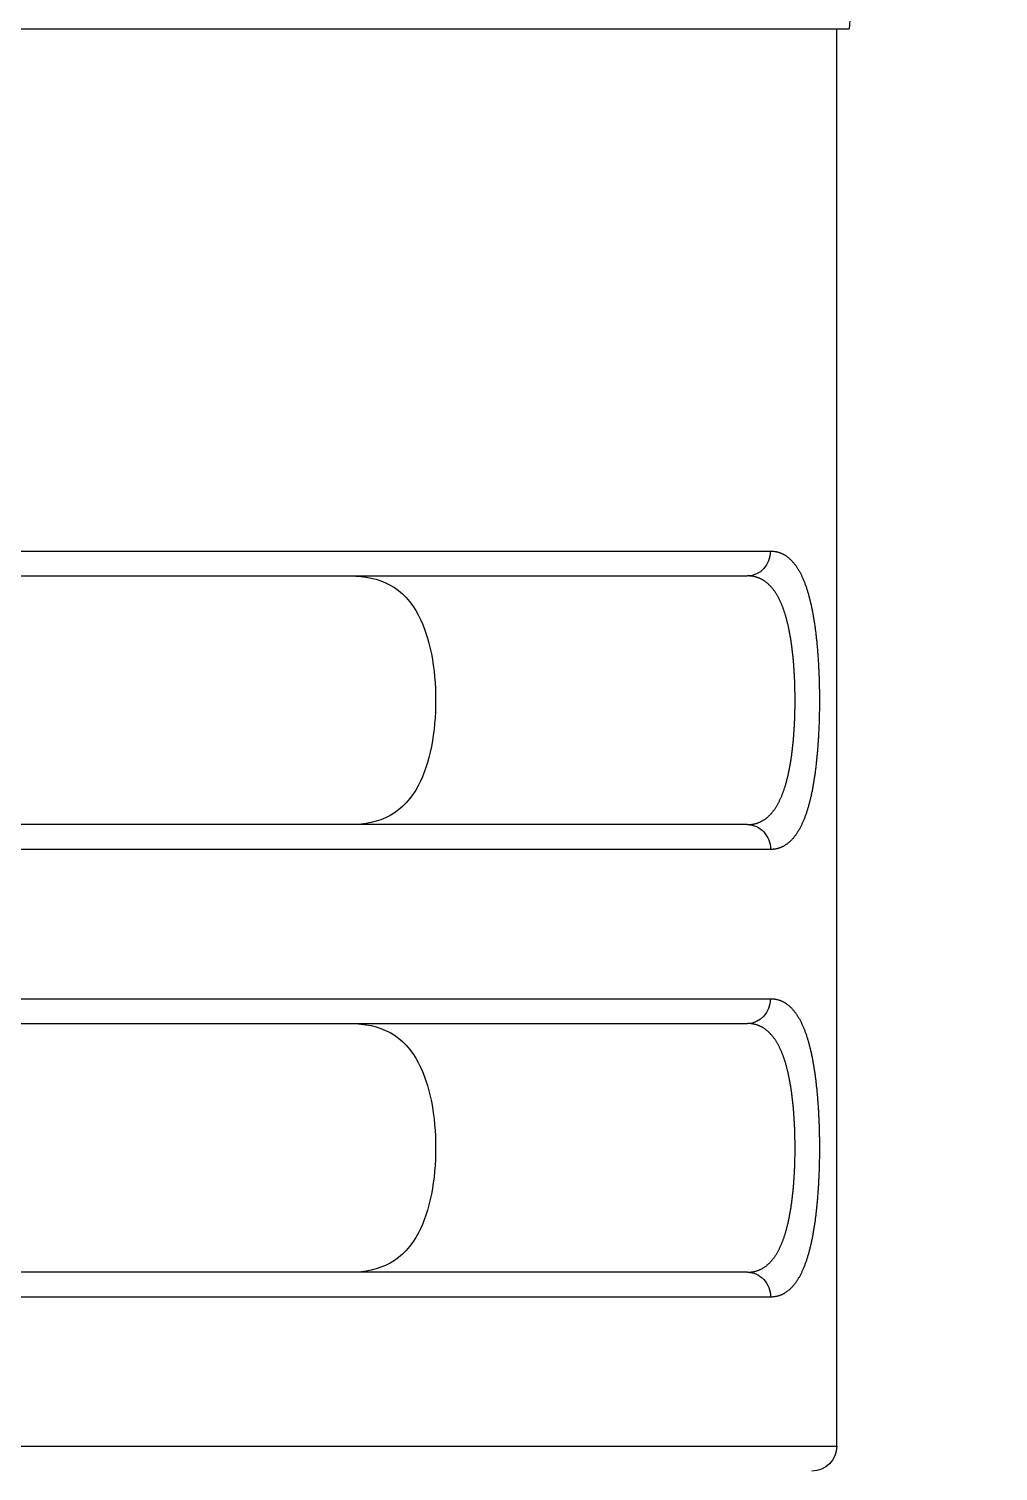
# Model space of a CAD drawing. Header units: millimetres. Extents: x 240 to 1080, y -29 to 565.
# Drawn here: x 946.12 to 950.02, y 400.9 to 406.7 of the extents above; entities that cross this region are included whole.
import ezdxf

# ---------------------------------------------------------------- set-up
doc = ezdxf.new("R2010")
doc.units = ezdxf.units.MM
doc.header["$LTSCALE"] = 0.75

msp = doc.modelspace()

# ---------------------------------------------------------------- linework, layer by layer
at = {"extrusion": (-1, -2.22045e-16, 2.96604e-13)}
for p, q in [((949.3675, 400.9971), (949.3675, 406.6971)), ((943.1344, 404.5971), (949.1007, 404.5971)), ((943.2262, 404.4971), (949.0089, 404.4971)), ((949.0089, 403.4971), (943.2262, 403.4971)), ((949.1007, 403.3971), (943.1344, 403.3971)), ((943.1344, 402.7971), (949.1007, 402.7971)), ((943.2262, 402.6971), (949.0089, 402.6971)), ((949.0089, 401.6971), (943.2262, 401.6971)), ((949.1007, 401.5971), (943.1344, 401.5971)), ((942.8675, 400.9971), (949.3675, 400.9971))]:
    msp.add_line(p, q, dxfattribs=at)
at = {"extrusion": (-5.04871e-29, -2.22045e-16, -1)}
msp.add_arc((-949.2675, 400.9971), 0.1, 180, 270, dxfattribs=at)
at = {"extrusion": (2.95221e-29, -2.22045e-16, -1)}
msp.add_ellipse((949.0089, 404.5971), major_axis=(0, -0.1), ratio=0.917894, start_param=4.712415, end_param=6.283207, dxfattribs=at)
at = {"extrusion": (-4.33647e-29, -2.22045e-16, -1)}
msp.add_ellipse((949.0089, 403.3971), major_axis=(0, -0.1), ratio=0.917894, start_param=3.141588, end_param=4.712388, dxfattribs=at)
at = {"extrusion": (1.32881e-28, -2.22045e-16, -1)}
msp.add_ellipse((949.0089, 402.7971), major_axis=(0, -0.1), ratio=0.917894, start_param=4.712415, end_param=6.283207, dxfattribs=at)
at = {"extrusion": (1.64602e-28, -2.22045e-16, -1)}
msp.add_ellipse((949.0089, 401.5971), major_axis=(0, -0.1), ratio=0.917894, start_param=3.141588, end_param=4.712388, dxfattribs=at)
msp.add_open_spline([(950.0166, 413.5962), (949.8008, 411.2979), (949.5979, 408.9984), (949.4173, 406.6971)], degree=3)
for points, knots in [([(942.8664, 406.6971), (942.9347, 406.6971), (943.0746, 406.6971), (943.4966, 406.6971), (943.7711, 406.6971), (944.4313, 406.6971), (944.8282, 406.6971), (945.6495, 406.6971), (946.0863, 406.6971), (946.9383, 406.6971), (947.3492, 406.6971), (948.107, 406.6971), (948.43, 406.6971), (948.9752, 406.6971), (949.1611, 406.6971), (949.3466, 406.6971), (949.3938, 406.6971), (949.415, 406.6971), (949.4173, 406.6971), (949.4173, 406.6971)], [0.000001, 0.000001, 0.000001, 0.000001, 0.119331, 0.119331, 0.24884, 0.24884, 0.420521, 0.420521, 0.644276, 0.644276, 0.93858, 0.93858, 1.330765, 1.330765, 1.861707, 1.861707, 2.245085, 2.245085, 2.349757, 2.349757, 2.349757, 2.349757]), ([(949.1007, 404.5971), (949.1022, 404.5971), (949.1053, 404.597), (949.1098, 404.5968), (949.1143, 404.5963), (949.1187, 404.5957), (949.123, 404.5949), (949.1273, 404.594), (949.1316, 404.5928), (949.1358, 404.5915), (949.1399, 404.5901), (949.144, 404.5884), (949.148, 404.5866), (949.1519, 404.5847), (949.1558, 404.5825), (949.1596, 404.5802), (949.1634, 404.5778), (949.1671, 404.5752), (949.1707, 404.5724), (949.1743, 404.5695), (949.1779, 404.5664), (949.1813, 404.5631), (949.1847, 404.5598), (949.1881, 404.5562), (949.1913, 404.5526), (949.1946, 404.5487), (949.1977, 404.5448), (949.2008, 404.5406), (949.2039, 404.5364), (949.2069, 404.532), (949.2098, 404.5274), (949.2127, 404.5228), (949.2155, 404.5179), (949.2183, 404.513), (949.221, 404.5079), (949.2236, 404.5027), (949.2262, 404.4974), (949.2288, 404.4919), (949.2313, 404.4863), (949.2337, 404.4806), (949.2361, 404.4747), (949.2384, 404.4688), (949.2407, 404.4627), (949.2429, 404.4565), (949.245, 404.4502), (949.2472, 404.4438), (949.2492, 404.4372), (949.2512, 404.4306), (949.2532, 404.4238), (949.2551, 404.417), (949.257, 404.41), (949.2588, 404.403), (949.2605, 404.3958), (949.2623, 404.3885), (949.2639, 404.3812), (949.2656, 404.3737), (949.2671, 404.3661), (949.2687, 404.3584), (949.2702, 404.3507), (949.2716, 404.3429), (949.273, 404.3349), (949.2744, 404.3269), (949.2757, 404.3188), (949.277, 404.3107), (949.2782, 404.3025), (949.2794, 404.2942), (949.2805, 404.2858), (949.2816, 404.2774), (949.2827, 404.2688), (949.2837, 404.2603), (949.2847, 404.2516), (949.2856, 404.2429), (949.2866, 404.2341), (949.2874, 404.2253), (949.2883, 404.2164), (949.289, 404.2075), (949.2898, 404.1985), (949.2905, 404.1894), (949.2912, 404.1803), (949.2919, 404.1712), (949.2925, 404.162), (949.293, 404.1528), (949.2936, 404.1435), (949.2941, 404.1342), (949.2946, 404.1249), (949.295, 404.1156), (949.2954, 404.1062), (949.2958, 404.0968), (949.2961, 404.0874), (949.2964, 404.0779), (949.2967, 404.0684), (949.2969, 404.0589), (949.2971, 404.0494), (949.2973, 404.0399), (949.2974, 404.0304), (949.2975, 404.0209), (949.2976, 404.0114), (949.2976, 404.0018), (949.2976, 403.9923), (949.2975, 403.9827), (949.2975, 403.9732), (949.2974, 403.9636), (949.2973, 403.9541), (949.2971, 403.9446), (949.2969, 403.9351), (949.2967, 403.9256), (949.2964, 403.9161), (949.2961, 403.9067), (949.2958, 403.8973), (949.2954, 403.888), (949.295, 403.8786), (949.2946, 403.8693), (949.2941, 403.86), (949.2936, 403.8507), (949.293, 403.8414), (949.2925, 403.8322), (949.2919, 403.823), (949.2912, 403.8139), (949.2905, 403.8047), (949.2898, 403.7957), (949.289, 403.7867), (949.2882, 403.7777), (949.2874, 403.7689), (949.2865, 403.76), (949.2856, 403.7513), (949.2847, 403.7426), (949.2837, 403.7339), (949.2827, 403.7254), (949.2816, 403.7168), (949.2805, 403.7084), (949.2794, 403.7), (949.2782, 403.6917), (949.277, 403.6835), (949.2757, 403.6753), (949.2744, 403.6672), (949.273, 403.6592), (949.2716, 403.6513), (949.2702, 403.6435), (949.2687, 403.6358), (949.2671, 403.6281), (949.2656, 403.6205), (949.2639, 403.6131), (949.2623, 403.6057), (949.2606, 403.5985), (949.2588, 403.5913), (949.257, 403.5842), (949.2551, 403.5773), (949.2532, 403.5704), (949.2513, 403.5637), (949.2492, 403.557), (949.2472, 403.5505), (949.2451, 403.5441), (949.2429, 403.5377), (949.2407, 403.5315), (949.2384, 403.5255), (949.2361, 403.5195), (949.2337, 403.5137), (949.2313, 403.5079), (949.2288, 403.5023), (949.2263, 403.4969), (949.2237, 403.4915), (949.221, 403.4863), (949.2183, 403.4812), (949.2155, 403.4763), (949.2127, 403.4715), (949.2098, 403.4668), (949.2069, 403.4623), (949.2039, 403.4579), (949.2009, 403.4536), (949.1978, 403.4495), (949.1946, 403.4455), (949.1914, 403.4417), (949.1881, 403.438), (949.1847, 403.4344), (949.1813, 403.431), (949.1778, 403.4278), (949.1743, 403.4247), (949.1707, 403.4218), (949.1671, 403.419), (949.1634, 403.4164), (949.1596, 403.414), (949.1558, 403.4117), (949.1519, 403.4095), (949.1479, 403.4076), (949.1439, 403.4058), (949.1399, 403.4041), (949.1357, 403.4027), (949.1316, 403.4014), (949.1273, 403.4002), (949.123, 403.3993), (949.1187, 403.3985), (949.1143, 403.3979), (949.1098, 403.3974), (949.1053, 403.3972), (949.1022, 403.3971), (949.1007, 403.3971)], [0, 0, 0, 0, 0.0051813, 0.0103627, 0.015544, 0.0207254, 0.0259067, 0.0310881, 0.0362694, 0.0414508, 0.0466321, 0.0518135, 0.0569948, 0.0621762, 0.0673575, 0.0725389, 0.0777202, 0.0829016, 0.0880829, 0.0932642, 0.0984456, 0.1036269, 0.1088083, 0.1139896, 0.119171, 0.1243523, 0.1295337, 0.134715, 0.1398964, 0.1450777, 0.1502591, 0.1554404, 0.1606218, 0.1658031, 0.1709845, 0.1761658, 0.1813472, 0.1865285, 0.1917098, 0.1968912, 0.2020725, 0.2072539, 0.2124352, 0.2176166, 0.2227979, 0.2279793, 0.2331606, 0.238342, 0.2435233, 0.2487047, 0.253886, 0.2590674, 0.2642487, 0.2694301, 0.2746114, 0.2797927, 0.2849741, 0.2901554, 0.2953368, 0.3005181, 0.3056995, 0.3108808, 0.3160622, 0.3212435, 0.3264249, 0.3316062, 0.3367876, 0.3419689, 0.3471503, 0.3523316, 0.357513, 0.3626943, 0.3678756, 0.373057, 0.3782383, 0.3834197, 0.388601, 0.3937824, 0.3989637, 0.4041451, 0.4093264, 0.4145078, 0.4196891, 0.4248705, 0.4300518, 0.4352332, 0.4404145, 0.4455959, 0.4507772, 0.4559585, 0.4611399, 0.4663212, 0.4715026, 0.4766839, 0.4818653, 0.4870466, 0.492228, 0.4974093, 0.5025907, 0.507772, 0.5129534, 0.5181347, 0.5233161, 0.5284974, 0.5336788, 0.5388601, 0.5440415, 0.5492228, 0.5544041, 0.5595855, 0.5647668, 0.5699482, 0.5751295, 0.5803109, 0.5854922, 0.5906736, 0.5958549, 0.6010363, 0.6062176, 0.611399, 0.6165803, 0.6217617, 0.626943, 0.6321244, 0.6373057, 0.642487, 0.6476684, 0.6528497, 0.6580311, 0.6632124, 0.6683938, 0.6735751, 0.6787565, 0.6839378, 0.6891192, 0.6943005, 0.6994819, 0.7046632, 0.7098446, 0.7150259, 0.7202073, 0.7253886, 0.7305699, 0.7357513, 0.7409326, 0.746114, 0.7512953, 0.7564767, 0.761658, 0.7668394, 0.7720207, 0.7772021, 0.7823834, 0.7875648, 0.7927461, 0.7979275, 0.8031088, 0.8082902, 0.8134715, 0.8186528, 0.8238342, 0.8290155, 0.8341969, 0.8393782, 0.8445596, 0.8497409, 0.8549223, 0.8601036, 0.865285, 0.8704663, 0.8756477, 0.880829, 0.8860104, 0.8911917, 0.8963731, 0.9015544, 0.9067358, 0.9119171, 0.9170984, 0.9222798, 0.9274611, 0.9326425, 0.9378238, 0.9430052, 0.9481865, 0.9533679, 0.9585492, 0.9637306, 0.9689119, 0.9740933, 0.9792746, 0.984456, 0.9896373, 0.9948187, 1, 1, 1, 1]), ([(947.4127, 404.4971), (947.4678, 404.4971), (947.5233, 404.4867), (947.6177, 404.4345), (947.6567, 404.3924), (947.7073, 404.2964), (947.7253, 404.2427), (947.7484, 404.1238), (947.7538, 404.0586), (947.7538, 403.9971), (947.7538, 403.9356), (947.7484, 403.8704), (947.7253, 403.7515), (947.7073, 403.6978), (947.6567, 403.6018), (947.6177, 403.5597), (947.5233, 403.5075), (947.4678, 403.4971), (947.4127, 403.4971)], [0.3110542, 0.3110542, 0.3110542, 0.3110542, 0.3348501, 0.3348501, 0.3586461, 0.3586461, 0.3770975, 0.3770975, 0.395549, 0.395549, 0.395549, 0.4140004, 0.4140004, 0.4324518, 0.4324518, 0.4562478, 0.4562478, 0.480042, 0.480042, 0.480042, 0.480042]), ([(949.1997, 403.9971), (949.1997, 403.9999), (949.1997, 404.0028), (949.1997, 404.0056), (949.1997, 404.0084), (949.1997, 404.0113), (949.1997, 404.0141), (949.1996, 404.0169), (949.1996, 404.0197), (949.1996, 404.0226), (949.1995, 404.0254), (949.1995, 404.0282), (949.1994, 404.031), (949.1994, 404.0338), (949.1993, 404.0367), (949.1993, 404.0395), (949.1992, 404.0423), (949.1992, 404.0451), (949.1991, 404.0479), (949.199, 404.0507), (949.1989, 404.0535), (949.1988, 404.0564), (949.1988, 404.0592), (949.1987, 404.062), (949.1986, 404.0648), (949.1985, 404.0676), (949.1984, 404.0704), (949.1983, 404.0732), (949.1981, 404.076), (949.198, 404.0787), (949.1979, 404.0815), (949.1978, 404.0843), (949.1977, 404.0871), (949.1975, 404.0899), (949.1974, 404.0927), (949.1972, 404.0954), (949.1971, 404.0982), (949.1969, 404.101), (949.1968, 404.1037), (949.1966, 404.1065), (949.1965, 404.1092), (949.1963, 404.112), (949.1961, 404.1147), (949.196, 404.1175), (949.1958, 404.1202), (949.1956, 404.1229), (949.1954, 404.1257), (949.1952, 404.1284), (949.195, 404.1311), (949.1948, 404.1338), (949.1946, 404.1366), (949.1944, 404.1393), (949.1942, 404.142), (949.194, 404.1447), (949.1938, 404.1474), (949.1935, 404.1501), (949.1933, 404.1527), (949.1931, 404.1554), (949.1928, 404.1581), (949.1926, 404.1608), (949.1923, 404.1634), (949.1921, 404.1661), (949.1918, 404.1687), (949.1916, 404.1714), (949.1913, 404.174), (949.191, 404.1767), (949.1907, 404.1793), (949.1905, 404.1819), (949.1902, 404.1845), (949.1899, 404.1871), (949.1896, 404.1897), (949.1893, 404.1923), (949.189, 404.1949), (949.1887, 404.1975), (949.1884, 404.2001), (949.1881, 404.2027), (949.1877, 404.2052), (949.1874, 404.2078), (949.1871, 404.2103), (949.1868, 404.2129), (949.1864, 404.2154), (949.1861, 404.2179), (949.1857, 404.2205), (949.1854, 404.223), (949.185, 404.2255), (949.1847, 404.228), (949.1843, 404.2305), (949.1839, 404.233), (949.1835, 404.2354), (949.1832, 404.2379), (949.1828, 404.2404), (949.1824, 404.2428), (949.182, 404.2453), (949.1816, 404.2477), (949.1812, 404.2501), (949.1808, 404.2526), (949.1803, 404.255), (949.1799, 404.2574), (949.1795, 404.2598), (949.1791, 404.2622), (949.1786, 404.2645), (949.1782, 404.2669), (949.1777, 404.2693), (949.1773, 404.2716), (949.1768, 404.274), (949.1764, 404.2763), (949.1759, 404.2786), (949.1754, 404.281), (949.175, 404.2833), (949.1745, 404.2856), (949.174, 404.2879), (949.1735, 404.2901), (949.173, 404.2924), (949.1725, 404.2947), (949.172, 404.2969), (949.1715, 404.2992), (949.171, 404.3014), (949.1705, 404.3036), (949.1699, 404.3059), (949.1694, 404.3081), (949.1689, 404.3103), (949.1683, 404.3124), (949.1678, 404.3146), (949.1672, 404.3168), (949.1666, 404.3189), (949.1661, 404.3211), (949.1655, 404.3232), (949.1649, 404.3254), (949.1644, 404.3275), (949.1638, 404.3296), (949.1632, 404.3317), (949.1626, 404.3337), (949.162, 404.3358), (949.1614, 404.3379), (949.1607, 404.3399), (949.1601, 404.342), (949.1595, 404.344), (949.1589, 404.346), (949.1582, 404.348), (949.1576, 404.35), (949.1569, 404.352), (949.1563, 404.354), (949.1556, 404.3559), (949.155, 404.3579), (949.1543, 404.3598), (949.1536, 404.3617), (949.1529, 404.3637), (949.1522, 404.3656), (949.1515, 404.3675), (949.1508, 404.3693), (949.1501, 404.3712), (949.1494, 404.3731), (949.1487, 404.3749), (949.148, 404.3767), (949.1473, 404.3786), (949.1465, 404.3804), (949.1458, 404.3822), (949.145, 404.384), (949.1443, 404.3858), (949.1435, 404.3875), (949.1428, 404.3893), (949.142, 404.391), (949.1412, 404.3927), (949.1404, 404.3945), (949.1396, 404.3962), (949.1388, 404.3978), (949.138, 404.3995), (949.1372, 404.4012), (949.1364, 404.4028), (949.1356, 404.4045), (949.1348, 404.4061), (949.1339, 404.4077), (949.1331, 404.4093), (949.1322, 404.4109), (949.1314, 404.4125), (949.1305, 404.4141), (949.1297, 404.4156), (949.1288, 404.4172), (949.1279, 404.4187), (949.127, 404.4202), (949.1261, 404.4217), (949.1252, 404.4232), (949.1243, 404.4247), (949.1234, 404.4261), (949.1225, 404.4276), (949.1216, 404.429), (949.1207, 404.4304), (949.1197, 404.4318), (949.1188, 404.4332), (949.1178, 404.4346), (949.1169, 404.436), (949.1159, 404.4373), (949.1149, 404.4387), (949.114, 404.44), (949.113, 404.4413), (949.112, 404.4426), (949.111, 404.4439), (949.11, 404.4452), (949.109, 404.4464), (949.108, 404.4476), (949.107, 404.4489), (949.1059, 404.4501), (949.1049, 404.4513), (949.1039, 404.4525), (949.1028, 404.4536), (949.1017, 404.4548), (949.1007, 404.4559), (949.0996, 404.4571), (949.0985, 404.4582), (949.0975, 404.4593), (949.0964, 404.4603), (949.0953, 404.4614), (949.0942, 404.4625), (949.0931, 404.4635), (949.0919, 404.4645), (949.0908, 404.4655), (949.0897, 404.4665), (949.0885, 404.4675), (949.0874, 404.4685), (949.0862, 404.4694), (949.0851, 404.4704), (949.0839, 404.4713), (949.0827, 404.4722), (949.0816, 404.4731), (949.0804, 404.474), (949.0792, 404.4748), (949.078, 404.4757), (949.0768, 404.4765), (949.0756, 404.4773), (949.0743, 404.4781), (949.0731, 404.4789), (949.0719, 404.4797), (949.0706, 404.4804), (949.0694, 404.4811), (949.0681, 404.4819), (949.0668, 404.4826), (949.0656, 404.4833), (949.0643, 404.4839), (949.063, 404.4846), (949.0617, 404.4852), (949.0604, 404.4858), (949.0591, 404.4865), (949.0578, 404.487), (949.0565, 404.4876), (949.0551, 404.4882), (949.0538, 404.4887), (949.0525, 404.4892), (949.0511, 404.4897), (949.0498, 404.4902), (949.0484, 404.4907), (949.047, 404.4912), (949.0456, 404.4916), (949.0442, 404.492), (949.0429, 404.4925), (949.0415, 404.4928), (949.04, 404.4932), (949.0386, 404.4936), (949.0372, 404.4939), (949.0358, 404.4942), (949.0343, 404.4946), (949.0329, 404.4948), (949.0314, 404.4951), (949.03, 404.4954), (949.0285, 404.4956), (949.0271, 404.4958), (949.0256, 404.496), (949.0241, 404.4962), (949.0226, 404.4964), (949.0211, 404.4965), (949.0196, 404.4967), (949.0181, 404.4968), (949.0166, 404.4969), (949.0151, 404.497), (949.0135, 404.497), (949.012, 404.4971), (949.0104, 404.4971), (949.0089, 404.4971)], [0, 0, 0, 0, 0.0108696, 0.0108696, 0.0108696, 0.0217391, 0.0217391, 0.0217391, 0.0326087, 0.0326087, 0.0326087, 0.0434783, 0.0434783, 0.0434783, 0.0543478, 0.0543478, 0.0543478, 0.0652174, 0.0652174, 0.0652174, 0.076087, 0.076087, 0.076087, 0.0869565, 0.0869565, 0.0869565, 0.0978261, 0.0978261, 0.0978261, 0.1086957, 0.1086957, 0.1086957, 0.1195652, 0.1195652, 0.1195652, 0.1304348, 0.1304348, 0.1304348, 0.1413043, 0.1413043, 0.1413043, 0.1521739, 0.1521739, 0.1521739, 0.1630435, 0.1630435, 0.1630435, 0.173913, 0.173913, 0.173913, 0.1847826, 0.1847826, 0.1847826, 0.1956522, 0.1956522, 0.1956522, 0.2065217, 0.2065217, 0.2065217, 0.2173913, 0.2173913, 0.2173913, 0.2282609, 0.2282609, 0.2282609, 0.2391304, 0.2391304, 0.2391304, 0.25, 0.25, 0.25, 0.2608696, 0.2608696, 0.2608696, 0.2717391, 0.2717391, 0.2717391, 0.2826087, 0.2826087, 0.2826087, 0.2934783, 0.2934783, 0.2934783, 0.3043478, 0.3043478, 0.3043478, 0.3152174, 0.3152174, 0.3152174, 0.326087, 0.326087, 0.326087, 0.3369565, 0.3369565, 0.3369565, 0.3478261, 0.3478261, 0.3478261, 0.3586957, 0.3586957, 0.3586957, 0.3695652, 0.3695652, 0.3695652, 0.3804348, 0.3804348, 0.3804348, 0.3913043, 0.3913043, 0.3913043, 0.4021739, 0.4021739, 0.4021739, 0.4130435, 0.4130435, 0.4130435, 0.423913, 0.423913, 0.423913, 0.4347826, 0.4347826, 0.4347826, 0.4456522, 0.4456522, 0.4456522, 0.4565217, 0.4565217, 0.4565217, 0.4673913, 0.4673913, 0.4673913, 0.4782609, 0.4782609, 0.4782609, 0.4891304, 0.4891304, 0.4891304, 0.5, 0.5, 0.5, 0.5108696, 0.5108696, 0.5108696, 0.5217391, 0.5217391, 0.5217391, 0.5326087, 0.5326087, 0.5326087, 0.5434783, 0.5434783, 0.5434783, 0.5543478, 0.5543478, 0.5543478, 0.5652174, 0.5652174, 0.5652174, 0.576087, 0.576087, 0.576087, 0.5869565, 0.5869565, 0.5869565, 0.5978261, 0.5978261, 0.5978261, 0.6086957, 0.6086957, 0.6086957, 0.6195652, 0.6195652, 0.6195652, 0.6304348, 0.6304348, 0.6304348, 0.6413043, 0.6413043, 0.6413043, 0.6521739, 0.6521739, 0.6521739, 0.6630435, 0.6630435, 0.6630435, 0.673913, 0.673913, 0.673913, 0.6847826, 0.6847826, 0.6847826, 0.6956522, 0.6956522, 0.6956522, 0.7065217, 0.7065217, 0.7065217, 0.7173913, 0.7173913, 0.7173913, 0.7282609, 0.7282609, 0.7282609, 0.7391304, 0.7391304, 0.7391304, 0.75, 0.75, 0.75, 0.7608696, 0.7608696, 0.7608696, 0.7717391, 0.7717391, 0.7717391, 0.7826087, 0.7826087, 0.7826087, 0.7934783, 0.7934783, 0.7934783, 0.8043478, 0.8043478, 0.8043478, 0.8152174, 0.8152174, 0.8152174, 0.826087, 0.826087, 0.826087, 0.8369565, 0.8369565, 0.8369565, 0.8478261, 0.8478261, 0.8478261, 0.8586957, 0.8586957, 0.8586957, 0.8695652, 0.8695652, 0.8695652, 0.8804348, 0.8804348, 0.8804348, 0.8913043, 0.8913043, 0.8913043, 0.9021739, 0.9021739, 0.9021739, 0.9130435, 0.9130435, 0.9130435, 0.923913, 0.923913, 0.923913, 0.9347826, 0.9347826, 0.9347826, 0.9456522, 0.9456522, 0.9456522, 0.9565217, 0.9565217, 0.9565217, 0.9673913, 0.9673913, 0.9673913, 0.9782609, 0.9782609, 0.9782609, 0.9891304, 0.9891304, 0.9891304, 0.9999996, 0.9999996, 0.9999996, 0.9999996]), ([(949.0089, 403.4971), (949.0104, 403.4971), (949.0135, 403.4972), (949.0181, 403.4974), (949.0226, 403.4978), (949.0271, 403.4984), (949.0315, 403.4991), (949.0358, 403.4999), (949.0401, 403.501), (949.0443, 403.5021), (949.0484, 403.5035), (949.0525, 403.5049), (949.0565, 403.5066), (949.0604, 403.5083), (949.0643, 403.5103), (949.0681, 403.5123), (949.0719, 403.5145), (949.0756, 403.5169), (949.0792, 403.5194), (949.0828, 403.522), (949.0863, 403.5247), (949.0897, 403.5276), (949.0931, 403.5307), (949.0964, 403.5338), (949.0996, 403.5371), (949.1028, 403.5406), (949.106, 403.5441), (949.109, 403.5478), (949.112, 403.5516), (949.115, 403.5555), (949.1179, 403.5596), (949.1207, 403.5638), (949.1235, 403.5681), (949.1262, 403.5725), (949.1288, 403.577), (949.1314, 403.5817), (949.1339, 403.5865), (949.1364, 403.5914), (949.1389, 403.5964), (949.1412, 403.6015), (949.1435, 403.6067), (949.1458, 403.612), (949.148, 403.6175), (949.1502, 403.623), (949.1523, 403.6287), (949.1543, 403.6344), (949.1563, 403.6403), (949.1583, 403.6462), (949.1601, 403.6523), (949.162, 403.6584), (949.1638, 403.6647), (949.1655, 403.671), (949.1672, 403.6775), (949.1689, 403.684), (949.1705, 403.6906), (949.172, 403.6973), (949.1735, 403.7041), (949.175, 403.711), (949.1764, 403.7179), (949.1778, 403.725), (949.1791, 403.7321), (949.1804, 403.7393), (949.1816, 403.7465), (949.1828, 403.7539), (949.1839, 403.7613), (949.185, 403.7688), (949.1861, 403.7763), (949.1871, 403.7839), (949.1881, 403.7916), (949.189, 403.7994), (949.1899, 403.8071), (949.1908, 403.815), (949.1916, 403.8229), (949.1923, 403.8309), (949.1931, 403.8389), (949.1938, 403.8469), (949.1944, 403.855), (949.195, 403.8632), (949.1956, 403.8713), (949.1961, 403.8796), (949.1966, 403.8878), (949.1971, 403.8961), (949.1975, 403.9044), (949.1979, 403.9127), (949.1983, 403.9211), (949.1986, 403.9295), (949.1988, 403.9379), (949.1991, 403.9463), (949.1993, 403.9547), (949.1995, 403.9632), (949.1996, 403.9717), (949.1997, 403.9802), (949.1997, 403.9887), (949.1997, 403.9943), (949.1997, 403.9971)], [0.0000003, 0.0000003, 0.0000003, 0.0000003, 0.0108696, 0.0217391, 0.0326087, 0.0434783, 0.0543478, 0.0652174, 0.076087, 0.0869565, 0.0978261, 0.1086957, 0.1195652, 0.1304348, 0.1413043, 0.1521739, 0.1630435, 0.173913, 0.1847826, 0.1956522, 0.2065217, 0.2173913, 0.2282609, 0.2391304, 0.25, 0.2608696, 0.2717391, 0.2826087, 0.2934783, 0.3043478, 0.3152174, 0.326087, 0.3369565, 0.3478261, 0.3586957, 0.3695652, 0.3804348, 0.3913043, 0.4021739, 0.4130435, 0.423913, 0.4347826, 0.4456522, 0.4565217, 0.4673913, 0.4782609, 0.4891304, 0.5, 0.5108696, 0.5217391, 0.5326087, 0.5434783, 0.5543478, 0.5652174, 0.576087, 0.5869565, 0.5978261, 0.6086957, 0.6195652, 0.6304348, 0.6413043, 0.6521739, 0.6630435, 0.673913, 0.6847826, 0.6956522, 0.7065217, 0.7173913, 0.7282609, 0.7391304, 0.75, 0.7608696, 0.7717391, 0.7826087, 0.7934783, 0.8043478, 0.8152174, 0.826087, 0.8369565, 0.8478261, 0.8586957, 0.8695652, 0.8804348, 0.8913043, 0.9021739, 0.9130435, 0.923913, 0.9347826, 0.9456522, 0.9565217, 0.9673913, 0.9782609, 0.9891304, 1, 1, 1, 1]), ([(949.1007, 402.7971), (949.1022, 402.7971), (949.1053, 402.797), (949.1098, 402.7968), (949.1143, 402.7963), (949.1187, 402.7957), (949.123, 402.7949), (949.1273, 402.794), (949.1316, 402.7928), (949.1358, 402.7915), (949.1399, 402.7901), (949.144, 402.7884), (949.148, 402.7866), (949.1519, 402.7847), (949.1558, 402.7825), (949.1596, 402.7802), (949.1634, 402.7778), (949.1671, 402.7752), (949.1707, 402.7724), (949.1743, 402.7695), (949.1779, 402.7664), (949.1813, 402.7631), (949.1847, 402.7598), (949.1881, 402.7562), (949.1913, 402.7526), (949.1946, 402.7487), (949.1977, 402.7448), (949.2008, 402.7406), (949.2039, 402.7364), (949.2069, 402.732), (949.2098, 402.7274), (949.2127, 402.7228), (949.2155, 402.7179), (949.2183, 402.713), (949.221, 402.7079), (949.2236, 402.7027), (949.2262, 402.6974), (949.2288, 402.6919), (949.2313, 402.6863), (949.2337, 402.6806), (949.2361, 402.6747), (949.2384, 402.6688), (949.2407, 402.6627), (949.2429, 402.6565), (949.245, 402.6502), (949.2472, 402.6438), (949.2492, 402.6372), (949.2512, 402.6306), (949.2532, 402.6238), (949.2551, 402.617), (949.257, 402.61), (949.2588, 402.603), (949.2605, 402.5958), (949.2623, 402.5885), (949.2639, 402.5812), (949.2656, 402.5737), (949.2671, 402.5661), (949.2687, 402.5584), (949.2702, 402.5507), (949.2716, 402.5429), (949.273, 402.5349), (949.2744, 402.5269), (949.2757, 402.5188), (949.277, 402.5107), (949.2782, 402.5025), (949.2794, 402.4942), (949.2805, 402.4858), (949.2816, 402.4774), (949.2827, 402.4688), (949.2837, 402.4603), (949.2847, 402.4516), (949.2856, 402.4429), (949.2866, 402.4341), (949.2874, 402.4253), (949.2883, 402.4164), (949.289, 402.4075), (949.2898, 402.3985), (949.2905, 402.3894), (949.2912, 402.3803), (949.2919, 402.3712), (949.2925, 402.362), (949.293, 402.3528), (949.2936, 402.3435), (949.2941, 402.3342), (949.2946, 402.3249), (949.295, 402.3156), (949.2954, 402.3062), (949.2958, 402.2968), (949.2961, 402.2874), (949.2964, 402.2779), (949.2967, 402.2684), (949.2969, 402.2589), (949.2971, 402.2494), (949.2973, 402.2399), (949.2974, 402.2304), (949.2975, 402.2209), (949.2976, 402.2114), (949.2976, 402.2018), (949.2976, 402.1923), (949.2975, 402.1827), (949.2975, 402.1732), (949.2974, 402.1636), (949.2973, 402.1541), (949.2971, 402.1446), (949.2969, 402.1351), (949.2967, 402.1256), (949.2964, 402.1161), (949.2961, 402.1067), (949.2958, 402.0973), (949.2954, 402.088), (949.295, 402.0786), (949.2946, 402.0693), (949.2941, 402.06), (949.2936, 402.0507), (949.293, 402.0414), (949.2925, 402.0322), (949.2919, 402.023), (949.2912, 402.0139), (949.2905, 402.0047), (949.2898, 401.9957), (949.289, 401.9867), (949.2882, 401.9777), (949.2874, 401.9689), (949.2865, 401.96), (949.2856, 401.9513), (949.2847, 401.9426), (949.2837, 401.9339), (949.2827, 401.9254), (949.2816, 401.9168), (949.2805, 401.9084), (949.2794, 401.9), (949.2782, 401.8917), (949.277, 401.8835), (949.2757, 401.8753), (949.2744, 401.8672), (949.273, 401.8592), (949.2716, 401.8513), (949.2702, 401.8435), (949.2687, 401.8358), (949.2671, 401.8281), (949.2656, 401.8205), (949.2639, 401.8131), (949.2623, 401.8057), (949.2606, 401.7985), (949.2588, 401.7913), (949.257, 401.7842), (949.2551, 401.7773), (949.2532, 401.7704), (949.2513, 401.7637), (949.2492, 401.757), (949.2472, 401.7505), (949.2451, 401.7441), (949.2429, 401.7377), (949.2407, 401.7315), (949.2384, 401.7255), (949.2361, 401.7195), (949.2337, 401.7137), (949.2313, 401.7079), (949.2288, 401.7023), (949.2263, 401.6969), (949.2237, 401.6915), (949.221, 401.6863), (949.2183, 401.6812), (949.2155, 401.6763), (949.2127, 401.6715), (949.2098, 401.6668), (949.2069, 401.6623), (949.2039, 401.6579), (949.2009, 401.6536), (949.1978, 401.6495), (949.1946, 401.6455), (949.1914, 401.6417), (949.1881, 401.638), (949.1847, 401.6344), (949.1813, 401.631), (949.1778, 401.6278), (949.1743, 401.6247), (949.1707, 401.6218), (949.1671, 401.619), (949.1634, 401.6164), (949.1596, 401.614), (949.1558, 401.6117), (949.1519, 401.6095), (949.1479, 401.6076), (949.1439, 401.6058), (949.1399, 401.6041), (949.1357, 401.6027), (949.1316, 401.6014), (949.1273, 401.6002), (949.123, 401.5993), (949.1187, 401.5985), (949.1143, 401.5979), (949.1098, 401.5974), (949.1053, 401.5972), (949.1022, 401.5971), (949.1007, 401.5971)], [0, 0, 0, 0, 0.0051813, 0.0103627, 0.015544, 0.0207254, 0.0259067, 0.0310881, 0.0362694, 0.0414508, 0.0466321, 0.0518135, 0.0569948, 0.0621762, 0.0673575, 0.0725389, 0.0777202, 0.0829016, 0.0880829, 0.0932642, 0.0984456, 0.1036269, 0.1088083, 0.1139896, 0.119171, 0.1243523, 0.1295337, 0.134715, 0.1398964, 0.1450777, 0.1502591, 0.1554404, 0.1606218, 0.1658031, 0.1709845, 0.1761658, 0.1813472, 0.1865285, 0.1917098, 0.1968912, 0.2020725, 0.2072539, 0.2124352, 0.2176166, 0.2227979, 0.2279793, 0.2331606, 0.238342, 0.2435233, 0.2487047, 0.253886, 0.2590674, 0.2642487, 0.2694301, 0.2746114, 0.2797927, 0.2849741, 0.2901554, 0.2953368, 0.3005181, 0.3056995, 0.3108808, 0.3160622, 0.3212435, 0.3264249, 0.3316062, 0.3367876, 0.3419689, 0.3471503, 0.3523316, 0.357513, 0.3626943, 0.3678756, 0.373057, 0.3782383, 0.3834197, 0.388601, 0.3937824, 0.3989637, 0.4041451, 0.4093264, 0.4145078, 0.4196891, 0.4248705, 0.4300518, 0.4352332, 0.4404145, 0.4455959, 0.4507772, 0.4559585, 0.4611399, 0.4663212, 0.4715026, 0.4766839, 0.4818653, 0.4870466, 0.492228, 0.4974093, 0.5025907, 0.507772, 0.5129534, 0.5181347, 0.5233161, 0.5284974, 0.5336788, 0.5388601, 0.5440415, 0.5492228, 0.5544041, 0.5595855, 0.5647668, 0.5699482, 0.5751295, 0.5803109, 0.5854922, 0.5906736, 0.5958549, 0.6010363, 0.6062176, 0.611399, 0.6165803, 0.6217617, 0.626943, 0.6321244, 0.6373057, 0.642487, 0.6476684, 0.6528497, 0.6580311, 0.6632124, 0.6683938, 0.6735751, 0.6787565, 0.6839378, 0.6891192, 0.6943005, 0.6994819, 0.7046632, 0.7098446, 0.7150259, 0.7202073, 0.7253886, 0.7305699, 0.7357513, 0.7409326, 0.746114, 0.7512953, 0.7564767, 0.761658, 0.7668394, 0.7720207, 0.7772021, 0.7823834, 0.7875648, 0.7927461, 0.7979275, 0.8031088, 0.8082902, 0.8134715, 0.8186528, 0.8238342, 0.8290155, 0.8341969, 0.8393782, 0.8445596, 0.8497409, 0.8549223, 0.8601036, 0.865285, 0.8704663, 0.8756477, 0.880829, 0.8860104, 0.8911917, 0.8963731, 0.9015544, 0.9067358, 0.9119171, 0.9170984, 0.9222798, 0.9274611, 0.9326425, 0.9378238, 0.9430052, 0.9481865, 0.9533679, 0.9585492, 0.9637306, 0.9689119, 0.9740933, 0.9792746, 0.984456, 0.9896373, 0.9948187, 1, 1, 1, 1]), ([(947.4127, 402.6971), (947.4678, 402.6971), (947.5233, 402.6867), (947.6177, 402.6345), (947.6567, 402.5924), (947.7073, 402.4964), (947.7253, 402.4427), (947.7484, 402.3238), (947.7538, 402.2586), (947.7538, 402.1971), (947.7538, 402.1356), (947.7484, 402.0704), (947.7253, 401.9515), (947.7073, 401.8978), (947.6567, 401.8018), (947.6177, 401.7597), (947.5233, 401.7075), (947.4678, 401.6971), (947.4127, 401.6971)], [0.3110542, 0.3110542, 0.3110542, 0.3110542, 0.3348501, 0.3348501, 0.3586461, 0.3586461, 0.3770975, 0.3770975, 0.395549, 0.395549, 0.395549, 0.4140004, 0.4140004, 0.4324518, 0.4324518, 0.4562478, 0.4562478, 0.480042, 0.480042, 0.480042, 0.480042]), ([(949.1997, 402.1971), (949.1997, 402.1999), (949.1997, 402.2028), (949.1997, 402.2056), (949.1997, 402.2084), (949.1997, 402.2113), (949.1997, 402.2141), (949.1996, 402.2169), (949.1996, 402.2197), (949.1996, 402.2226), (949.1995, 402.2254), (949.1995, 402.2282), (949.1994, 402.231), (949.1994, 402.2338), (949.1993, 402.2367), (949.1993, 402.2395), (949.1992, 402.2423), (949.1992, 402.2451), (949.1991, 402.2479), (949.199, 402.2507), (949.1989, 402.2535), (949.1988, 402.2564), (949.1988, 402.2592), (949.1987, 402.262), (949.1986, 402.2648), (949.1985, 402.2676), (949.1984, 402.2704), (949.1983, 402.2732), (949.1981, 402.276), (949.198, 402.2787), (949.1979, 402.2815), (949.1978, 402.2843), (949.1977, 402.2871), (949.1975, 402.2899), (949.1974, 402.2927), (949.1972, 402.2954), (949.1971, 402.2982), (949.1969, 402.301), (949.1968, 402.3037), (949.1966, 402.3065), (949.1965, 402.3092), (949.1963, 402.312), (949.1961, 402.3147), (949.196, 402.3175), (949.1958, 402.3202), (949.1956, 402.3229), (949.1954, 402.3257), (949.1952, 402.3284), (949.195, 402.3311), (949.1948, 402.3338), (949.1946, 402.3366), (949.1944, 402.3393), (949.1942, 402.342), (949.194, 402.3447), (949.1938, 402.3474), (949.1935, 402.3501), (949.1933, 402.3527), (949.1931, 402.3554), (949.1928, 402.3581), (949.1926, 402.3608), (949.1923, 402.3634), (949.1921, 402.3661), (949.1918, 402.3687), (949.1916, 402.3714), (949.1913, 402.374), (949.191, 402.3767), (949.1907, 402.3793), (949.1905, 402.3819), (949.1902, 402.3845), (949.1899, 402.3871), (949.1896, 402.3897), (949.1893, 402.3923), (949.189, 402.3949), (949.1887, 402.3975), (949.1884, 402.4001), (949.1881, 402.4027), (949.1877, 402.4052), (949.1874, 402.4078), (949.1871, 402.4103), (949.1868, 402.4129), (949.1864, 402.4154), (949.1861, 402.4179), (949.1857, 402.4205), (949.1854, 402.423), (949.185, 402.4255), (949.1847, 402.428), (949.1843, 402.4305), (949.1839, 402.433), (949.1835, 402.4354), (949.1832, 402.4379), (949.1828, 402.4404), (949.1824, 402.4428), (949.182, 402.4453), (949.1816, 402.4477), (949.1812, 402.4501), (949.1808, 402.4526), (949.1803, 402.455), (949.1799, 402.4574), (949.1795, 402.4598), (949.1791, 402.4622), (949.1786, 402.4645), (949.1782, 402.4669), (949.1777, 402.4693), (949.1773, 402.4716), (949.1768, 402.474), (949.1764, 402.4763), (949.1759, 402.4786), (949.1754, 402.481), (949.175, 402.4833), (949.1745, 402.4856), (949.174, 402.4879), (949.1735, 402.4901), (949.173, 402.4924), (949.1725, 402.4947), (949.172, 402.4969), (949.1715, 402.4992), (949.171, 402.5014), (949.1705, 402.5036), (949.1699, 402.5059), (949.1694, 402.5081), (949.1689, 402.5103), (949.1683, 402.5124), (949.1678, 402.5146), (949.1672, 402.5168), (949.1666, 402.5189), (949.1661, 402.5211), (949.1655, 402.5232), (949.1649, 402.5254), (949.1644, 402.5275), (949.1638, 402.5296), (949.1632, 402.5317), (949.1626, 402.5337), (949.162, 402.5358), (949.1614, 402.5379), (949.1607, 402.5399), (949.1601, 402.542), (949.1595, 402.544), (949.1589, 402.546), (949.1582, 402.548), (949.1576, 402.55), (949.1569, 402.552), (949.1563, 402.554), (949.1556, 402.5559), (949.155, 402.5579), (949.1543, 402.5598), (949.1536, 402.5617), (949.1529, 402.5637), (949.1522, 402.5656), (949.1515, 402.5675), (949.1508, 402.5693), (949.1501, 402.5712), (949.1494, 402.5731), (949.1487, 402.5749), (949.148, 402.5767), (949.1473, 402.5786), (949.1465, 402.5804), (949.1458, 402.5822), (949.145, 402.584), (949.1443, 402.5858), (949.1435, 402.5875), (949.1428, 402.5893), (949.142, 402.591), (949.1412, 402.5927), (949.1404, 402.5945), (949.1396, 402.5962), (949.1388, 402.5978), (949.138, 402.5995), (949.1372, 402.6012), (949.1364, 402.6028), (949.1356, 402.6045), (949.1348, 402.6061), (949.1339, 402.6077), (949.1331, 402.6093), (949.1322, 402.6109), (949.1314, 402.6125), (949.1305, 402.6141), (949.1297, 402.6156), (949.1288, 402.6172), (949.1279, 402.6187), (949.127, 402.6202), (949.1261, 402.6217), (949.1252, 402.6232), (949.1243, 402.6247), (949.1234, 402.6261), (949.1225, 402.6276), (949.1216, 402.629), (949.1207, 402.6304), (949.1197, 402.6318), (949.1188, 402.6332), (949.1178, 402.6346), (949.1169, 402.636), (949.1159, 402.6373), (949.1149, 402.6387), (949.114, 402.64), (949.113, 402.6413), (949.112, 402.6426), (949.111, 402.6439), (949.11, 402.6452), (949.109, 402.6464), (949.108, 402.6476), (949.107, 402.6489), (949.1059, 402.6501), (949.1049, 402.6513), (949.1039, 402.6525), (949.1028, 402.6536), (949.1017, 402.6548), (949.1007, 402.6559), (949.0996, 402.6571), (949.0985, 402.6582), (949.0975, 402.6593), (949.0964, 402.6603), (949.0953, 402.6614), (949.0942, 402.6625), (949.0931, 402.6635), (949.0919, 402.6645), (949.0908, 402.6655), (949.0897, 402.6665), (949.0885, 402.6675), (949.0874, 402.6685), (949.0862, 402.6694), (949.0851, 402.6704), (949.0839, 402.6713), (949.0827, 402.6722), (949.0816, 402.6731), (949.0804, 402.674), (949.0792, 402.6748), (949.078, 402.6757), (949.0768, 402.6765), (949.0756, 402.6773), (949.0743, 402.6781), (949.0731, 402.6789), (949.0719, 402.6797), (949.0706, 402.6804), (949.0694, 402.6811), (949.0681, 402.6819), (949.0668, 402.6826), (949.0656, 402.6833), (949.0643, 402.6839), (949.063, 402.6846), (949.0617, 402.6852), (949.0604, 402.6858), (949.0591, 402.6865), (949.0578, 402.687), (949.0565, 402.6876), (949.0551, 402.6882), (949.0538, 402.6887), (949.0525, 402.6892), (949.0511, 402.6897), (949.0498, 402.6902), (949.0484, 402.6907), (949.047, 402.6912), (949.0456, 402.6916), (949.0442, 402.692), (949.0429, 402.6925), (949.0415, 402.6928), (949.04, 402.6932), (949.0386, 402.6936), (949.0372, 402.6939), (949.0358, 402.6942), (949.0343, 402.6946), (949.0329, 402.6948), (949.0314, 402.6951), (949.03, 402.6954), (949.0285, 402.6956), (949.0271, 402.6958), (949.0256, 402.696), (949.0241, 402.6962), (949.0226, 402.6964), (949.0211, 402.6965), (949.0196, 402.6967), (949.0181, 402.6968), (949.0166, 402.6969), (949.0151, 402.697), (949.0135, 402.697), (949.012, 402.6971), (949.0104, 402.6971), (949.0089, 402.6971)], [0, 0, 0, 0, 0.0108696, 0.0108696, 0.0108696, 0.0217391, 0.0217391, 0.0217391, 0.0326087, 0.0326087, 0.0326087, 0.0434783, 0.0434783, 0.0434783, 0.0543478, 0.0543478, 0.0543478, 0.0652174, 0.0652174, 0.0652174, 0.076087, 0.076087, 0.076087, 0.0869565, 0.0869565, 0.0869565, 0.0978261, 0.0978261, 0.0978261, 0.1086957, 0.1086957, 0.1086957, 0.1195652, 0.1195652, 0.1195652, 0.1304348, 0.1304348, 0.1304348, 0.1413043, 0.1413043, 0.1413043, 0.1521739, 0.1521739, 0.1521739, 0.1630435, 0.1630435, 0.1630435, 0.173913, 0.173913, 0.173913, 0.1847826, 0.1847826, 0.1847826, 0.1956522, 0.1956522, 0.1956522, 0.2065217, 0.2065217, 0.2065217, 0.2173913, 0.2173913, 0.2173913, 0.2282609, 0.2282609, 0.2282609, 0.2391304, 0.2391304, 0.2391304, 0.25, 0.25, 0.25, 0.2608696, 0.2608696, 0.2608696, 0.2717391, 0.2717391, 0.2717391, 0.2826087, 0.2826087, 0.2826087, 0.2934783, 0.2934783, 0.2934783, 0.3043478, 0.3043478, 0.3043478, 0.3152174, 0.3152174, 0.3152174, 0.326087, 0.326087, 0.326087, 0.3369565, 0.3369565, 0.3369565, 0.3478261, 0.3478261, 0.3478261, 0.3586957, 0.3586957, 0.3586957, 0.3695652, 0.3695652, 0.3695652, 0.3804348, 0.3804348, 0.3804348, 0.3913043, 0.3913043, 0.3913043, 0.4021739, 0.4021739, 0.4021739, 0.4130435, 0.4130435, 0.4130435, 0.423913, 0.423913, 0.423913, 0.4347826, 0.4347826, 0.4347826, 0.4456522, 0.4456522, 0.4456522, 0.4565217, 0.4565217, 0.4565217, 0.4673913, 0.4673913, 0.4673913, 0.4782609, 0.4782609, 0.4782609, 0.4891304, 0.4891304, 0.4891304, 0.5, 0.5, 0.5, 0.5108696, 0.5108696, 0.5108696, 0.5217391, 0.5217391, 0.5217391, 0.5326087, 0.5326087, 0.5326087, 0.5434783, 0.5434783, 0.5434783, 0.5543478, 0.5543478, 0.5543478, 0.5652174, 0.5652174, 0.5652174, 0.576087, 0.576087, 0.576087, 0.5869565, 0.5869565, 0.5869565, 0.5978261, 0.5978261, 0.5978261, 0.6086957, 0.6086957, 0.6086957, 0.6195652, 0.6195652, 0.6195652, 0.6304348, 0.6304348, 0.6304348, 0.6413043, 0.6413043, 0.6413043, 0.6521739, 0.6521739, 0.6521739, 0.6630435, 0.6630435, 0.6630435, 0.673913, 0.673913, 0.673913, 0.6847826, 0.6847826, 0.6847826, 0.6956522, 0.6956522, 0.6956522, 0.7065217, 0.7065217, 0.7065217, 0.7173913, 0.7173913, 0.7173913, 0.7282609, 0.7282609, 0.7282609, 0.7391304, 0.7391304, 0.7391304, 0.75, 0.75, 0.75, 0.7608696, 0.7608696, 0.7608696, 0.7717391, 0.7717391, 0.7717391, 0.7826087, 0.7826087, 0.7826087, 0.7934783, 0.7934783, 0.7934783, 0.8043478, 0.8043478, 0.8043478, 0.8152174, 0.8152174, 0.8152174, 0.826087, 0.826087, 0.826087, 0.8369565, 0.8369565, 0.8369565, 0.8478261, 0.8478261, 0.8478261, 0.8586957, 0.8586957, 0.8586957, 0.8695652, 0.8695652, 0.8695652, 0.8804348, 0.8804348, 0.8804348, 0.8913043, 0.8913043, 0.8913043, 0.9021739, 0.9021739, 0.9021739, 0.9130435, 0.9130435, 0.9130435, 0.923913, 0.923913, 0.923913, 0.9347826, 0.9347826, 0.9347826, 0.9456522, 0.9456522, 0.9456522, 0.9565217, 0.9565217, 0.9565217, 0.9673913, 0.9673913, 0.9673913, 0.9782609, 0.9782609, 0.9782609, 0.9891304, 0.9891304, 0.9891304, 0.9999996, 0.9999996, 0.9999996, 0.9999996]), ([(949.0089, 401.6971), (949.0104, 401.6971), (949.0135, 401.6972), (949.0181, 401.6974), (949.0226, 401.6978), (949.0271, 401.6984), (949.0315, 401.6991), (949.0358, 401.6999), (949.0401, 401.701), (949.0443, 401.7021), (949.0484, 401.7035), (949.0525, 401.7049), (949.0565, 401.7066), (949.0604, 401.7083), (949.0643, 401.7103), (949.0681, 401.7123), (949.0719, 401.7145), (949.0756, 401.7169), (949.0792, 401.7194), (949.0828, 401.722), (949.0863, 401.7247), (949.0897, 401.7276), (949.0931, 401.7307), (949.0964, 401.7338), (949.0996, 401.7371), (949.1028, 401.7406), (949.106, 401.7441), (949.109, 401.7478), (949.112, 401.7516), (949.115, 401.7555), (949.1179, 401.7596), (949.1207, 401.7638), (949.1235, 401.7681), (949.1262, 401.7725), (949.1288, 401.777), (949.1314, 401.7817), (949.1339, 401.7865), (949.1364, 401.7914), (949.1389, 401.7964), (949.1412, 401.8015), (949.1435, 401.8067), (949.1458, 401.812), (949.148, 401.8175), (949.1502, 401.823), (949.1523, 401.8287), (949.1543, 401.8344), (949.1563, 401.8403), (949.1583, 401.8462), (949.1601, 401.8523), (949.162, 401.8584), (949.1638, 401.8647), (949.1655, 401.871), (949.1672, 401.8775), (949.1689, 401.884), (949.1705, 401.8906), (949.172, 401.8973), (949.1735, 401.9041), (949.175, 401.911), (949.1764, 401.9179), (949.1778, 401.925), (949.1791, 401.9321), (949.1804, 401.9393), (949.1816, 401.9465), (949.1828, 401.9539), (949.1839, 401.9613), (949.185, 401.9688), (949.1861, 401.9763), (949.1871, 401.9839), (949.1881, 401.9916), (949.189, 401.9994), (949.1899, 402.0071), (949.1908, 402.015), (949.1916, 402.0229), (949.1923, 402.0309), (949.1931, 402.0389), (949.1938, 402.0469), (949.1944, 402.055), (949.195, 402.0632), (949.1956, 402.0713), (949.1961, 402.0796), (949.1966, 402.0878), (949.1971, 402.0961), (949.1975, 402.1044), (949.1979, 402.1127), (949.1983, 402.1211), (949.1986, 402.1295), (949.1988, 402.1379), (949.1991, 402.1463), (949.1993, 402.1547), (949.1995, 402.1632), (949.1996, 402.1717), (949.1997, 402.1802), (949.1997, 402.1887), (949.1997, 402.1943), (949.1997, 402.1971)], [0.0000003, 0.0000003, 0.0000003, 0.0000003, 0.0108696, 0.0217391, 0.0326087, 0.0434783, 0.0543478, 0.0652174, 0.076087, 0.0869565, 0.0978261, 0.1086957, 0.1195652, 0.1304348, 0.1413043, 0.1521739, 0.1630435, 0.173913, 0.1847826, 0.1956522, 0.2065217, 0.2173913, 0.2282609, 0.2391304, 0.25, 0.2608696, 0.2717391, 0.2826087, 0.2934783, 0.3043478, 0.3152174, 0.326087, 0.3369565, 0.3478261, 0.3586957, 0.3695652, 0.3804348, 0.3913043, 0.4021739, 0.4130435, 0.423913, 0.4347826, 0.4456522, 0.4565217, 0.4673913, 0.4782609, 0.4891304, 0.5, 0.5108696, 0.5217391, 0.5326087, 0.5434783, 0.5543478, 0.5652174, 0.576087, 0.5869565, 0.5978261, 0.6086957, 0.6195652, 0.6304348, 0.6413043, 0.6521739, 0.6630435, 0.673913, 0.6847826, 0.6956522, 0.7065217, 0.7173913, 0.7282609, 0.7391304, 0.75, 0.7608696, 0.7717391, 0.7826087, 0.7934783, 0.8043478, 0.8152174, 0.826087, 0.8369565, 0.8478261, 0.8586957, 0.8695652, 0.8804348, 0.8913043, 0.9021739, 0.9130435, 0.923913, 0.9347826, 0.9456522, 0.9565217, 0.9673913, 0.9782609, 0.9891304, 1, 1, 1, 1])]:
    msp.add_open_spline(points, degree=3, knots=knots)

doc.saveas('drawing.dxf')
